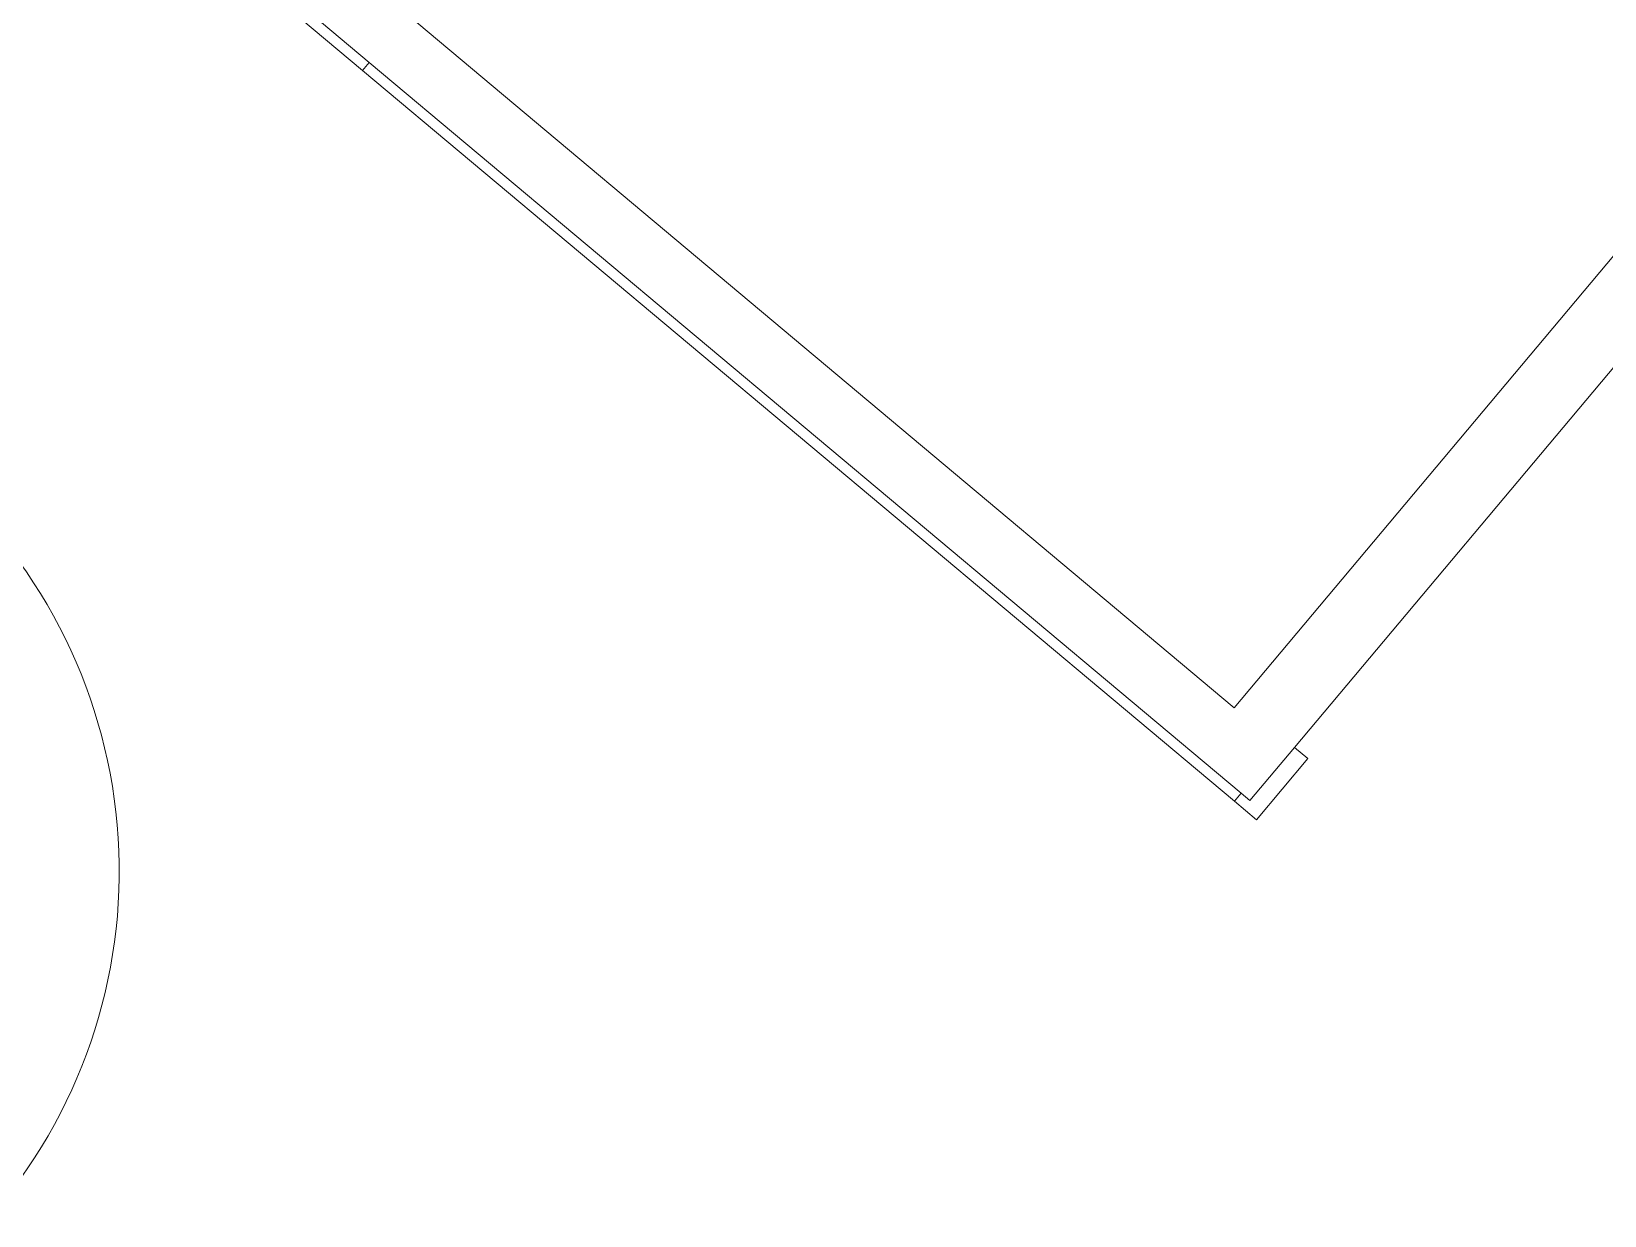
# Model space of a CAD drawing. Header units: metres. Extents: x 822482 to 822767, y 9662202 to 9662512.
# Drawn here: x 822661.6885 to 822661.9138, y 9662367.2002 to 9662367.3699 of the extents above; entities that cross this region are included whole.
import ezdxf

# ---------------------------------------------------------------- set-up
doc = ezdxf.new("R2010")
doc.units = ezdxf.units.M
doc.layers.add('#ARQ_MOB', color=250, linetype='Continuous', lineweight=0)
doc.layers.add('ARQ_NE_MOBILIÁRIOS', color=251, linetype='Continuous', lineweight=0)

# ---------------------------------------------------------------- blocks, each defined once
blk = doc.blocks.new('BEBEDOURO ACQUA GELATA')
at = {"layer": '#ARQ_MOB'}
for p, q in [((55951.863, -10142.976), (55951.863, -10027.492)), ((55951.863, -10142.976), (55951.863, -10027.492)), ((55951.863, -10142.976), (55951.863, -10027.492)), ((55951.863, -10142.976), (55951.863, -10027.492)), ((55951.863, -10142.976), (55951.863, -10027.492)), ((55951.863, -10142.976), (55951.863, -10027.492)), ((55951.863, -10142.976), (55951.863, -10027.492)), ((55951.863, -10142.976), (55951.863, -10027.492)), ((55952.891, -10142.856), (55952.891, -10027.492)), ((55952.891, -10142.856), (55952.891, -10027.492)), ((55952.891, -10142.856), (55952.891, -10027.492)), ((55952.891, -10142.856), (55952.891, -10027.492)), ((55952.891, -10142.856), (55952.891, -10027.492)), ((55952.891, -10142.856), (55952.891, -10027.492)), ((55952.891, -10142.856), (55952.891, -10027.492)), ((55952.891, -10142.856), (55952.891, -10027.492)), ((55952.891, -10142.856), (55953.138, -10142.856)), ((55952.891, -10143.851), (55952.891, -10142.856)), ((55952.891, -10142.856), (55953.138, -10142.856)), ((55952.891, -10143.851), (55952.891, -10142.856)), ((55952.891, -10142.856), (55953.138, -10142.856)), ((55952.891, -10143.851), (55952.891, -10142.856)), ((55952.891, -10142.856), (55953.138, -10142.856)), ((55952.891, -10143.851), (55952.891, -10142.856)), ((55952.891, -10142.856), (55953.138, -10142.856)), ((55952.891, -10143.851), (55952.891, -10142.856)), ((55952.891, -10142.856), (55953.138, -10142.856)), ((55952.891, -10143.851), (55952.891, -10142.856)), ((55952.891, -10142.856), (55953.138, -10142.856)), ((55952.891, -10143.851), (55952.891, -10142.856)), ((55952.891, -10142.856), (55953.138, -10142.856)), ((55952.891, -10143.851), (55952.891, -10142.856)), ((55953.138, -10144), (55953.138, -10142.856)), ((55953.138, -10144), (55953.138, -10142.856)), ((55953.138, -10144), (55953.138, -10142.856)), ((55953.138, -10144), (55953.138, -10142.856)), ((55953.138, -10144), (55953.138, -10142.856)), ((55953.138, -10144), (55953.138, -10142.856)), ((55953.138, -10144), (55953.138, -10142.856)), ((55953.138, -10144), (55953.138, -10142.856)), ((55936.197, -10142.976), (55951.863, -10142.976)), ((55936.197, -10142.976), (55951.863, -10142.976)), ((55936.197, -10142.976), (55951.863, -10142.976)), ((55936.197, -10142.976), (55951.863, -10142.976)), ((55936.197, -10142.976), (55951.863, -10142.976)), ((55936.197, -10142.976), (55951.863, -10142.976)), ((55936.197, -10142.976), (55951.863, -10142.976)), ((55936.197, -10142.976), (55951.863, -10142.976)), ((55930.381, -10143.851), (55936.427, -10143.851)), ((55930.381, -10143.851), (55936.427, -10143.851)), ((55930.381, -10143.851), (55936.427, -10143.851)), ((55930.381, -10143.851), (55936.427, -10143.851)), ((55930.381, -10143.851), (55936.427, -10143.851)), ((55930.381, -10143.851), (55936.427, -10143.851)), ((55930.381, -10143.851), (55936.427, -10143.851)), ((55930.381, -10143.851), (55936.427, -10143.851)), ((55930.381, -10144), (55936.427, -10144)), ((55930.381, -10144), (55936.427, -10144)), ((55930.381, -10144), (55936.427, -10144)), ((55930.381, -10144), (55936.427, -10144)), ((55930.381, -10144), (55936.427, -10144)), ((55930.381, -10144), (55936.427, -10144)), ((55930.381, -10144), (55936.427, -10144)), ((55930.381, -10144), (55936.427, -10144)), ((55936.427, -10143.851), (55936.427, -10144)), ((55936.427, -10143.851), (55952.726, -10143.851)), ((55936.427, -10143.851), (55936.427, -10144)), ((55936.427, -10143.851), (55952.726, -10143.851)), ((55936.427, -10143.851), (55936.427, -10144)), ((55936.427, -10143.851), (55952.726, -10143.851)), ((55936.427, -10143.851), (55936.427, -10144)), ((55936.427, -10143.851), (55952.726, -10143.851)), ((55936.427, -10143.851), (55936.427, -10144)), ((55936.427, -10143.851), (55952.726, -10143.851)), ((55936.427, -10143.851), (55936.427, -10144)), ((55936.427, -10143.851), (55952.726, -10143.851)), ((55936.427, -10143.851), (55936.427, -10144)), ((55936.427, -10143.851), (55952.726, -10143.851)), ((55936.427, -10143.851), (55936.427, -10144)), ((55936.427, -10143.851), (55952.726, -10143.851)), ((55936.427, -10144), (55952.726, -10144)), ((55936.427, -10144), (55952.726, -10144)), ((55936.427, -10144), (55952.726, -10144)), ((55936.427, -10144), (55952.726, -10144)), ((55936.427, -10144), (55952.726, -10144)), ((55936.427, -10144), (55952.726, -10144)), ((55936.427, -10144), (55952.726, -10144)), ((55936.427, -10144), (55952.726, -10144)), ((55952.726, -10143.851), (55952.726, -10144)), ((55952.726, -10143.851), (55952.891, -10143.851)), ((55952.726, -10143.851), (55952.726, -10144)), ((55952.726, -10143.851), (55952.891, -10143.851)), ((55952.726, -10143.851), (55952.726, -10144)), ((55952.726, -10143.851), (55952.891, -10143.851)), ((55952.726, -10143.851), (55952.726, -10144)), ((55952.726, -10143.851), (55952.891, -10143.851)), ((55952.726, -10143.851), (55952.726, -10144)), ((55952.726, -10143.851), (55952.891, -10143.851)), ((55952.726, -10143.851), (55952.726, -10144)), ((55952.726, -10143.851), (55952.891, -10143.851)), ((55952.726, -10143.851), (55952.726, -10144)), ((55952.726, -10143.851), (55952.891, -10143.851)), ((55952.726, -10143.851), (55952.726, -10144)), ((55952.726, -10143.851), (55952.891, -10143.851)), ((55952.726, -10144), (55953.138, -10144)), ((55952.726, -10144), (55953.138, -10144)), ((55952.726, -10144), (55953.138, -10144)), ((55952.726, -10144), (55953.138, -10144)), ((55952.726, -10144), (55953.138, -10144)), ((55952.726, -10144), (55953.138, -10144)), ((55952.726, -10144), (55953.138, -10144)), ((55952.726, -10144), (55953.138, -10144))]:
    blk.add_line(p, q, dxfattribs=at)
blk = doc.blocks.new('LIXEIRA')
at = {"layer": '#ARQ_MOB', "transparency": 33554687}
blk.add_lwpolyline([(40889.5, -4927.712), (40889.5, -4920.624, 0.414214), (40879.5, -4910.624), (40834.5, -4910.624, 0.414214), (40824.5, -4920.624), (40824.5, -4963.624, 0.414214), (40834.5, -4973.624), (40879.5, -4973.624, 0.414214), (40889.5, -4963.624), (40889.5, -4956.535)], format="xyb", dxfattribs=at)
blk = doc.blocks.new('A$C8f1b9c42')
at = {"layer": 'ARQ_NE_MOBILIÁRIOS', "transparency": 33554687, "xscale": -0.007567796686980731, "yscale": 0.007567796686980731, "zscale": 0.007567796686980728, "rotation": 359.9999999999999}
blk.add_blockref('LIXEIRA', (618.76129, -158.14694), dxfattribs=at)
at = {"layer": 'ARQ_NE_MOBILIÁRIOS', "xscale": 0.01, "yscale": 0.01, "zscale": 0.01, "rotation": 180.000000003544}
blk.add_blockref('BEBEDOURO ACQUA GELATA', (868.74688, -297.3096), dxfattribs=at)

msp = doc.modelspace()

# ---------------------------------------------------------------- block references
at = {"ltscale": 10, "rotation": 140.0090103764572}
msp.add_blockref('A$C8f1b9c42', (822772.88904, 9662018.46966), dxfattribs=at)

doc.saveas('drawing.dxf')
